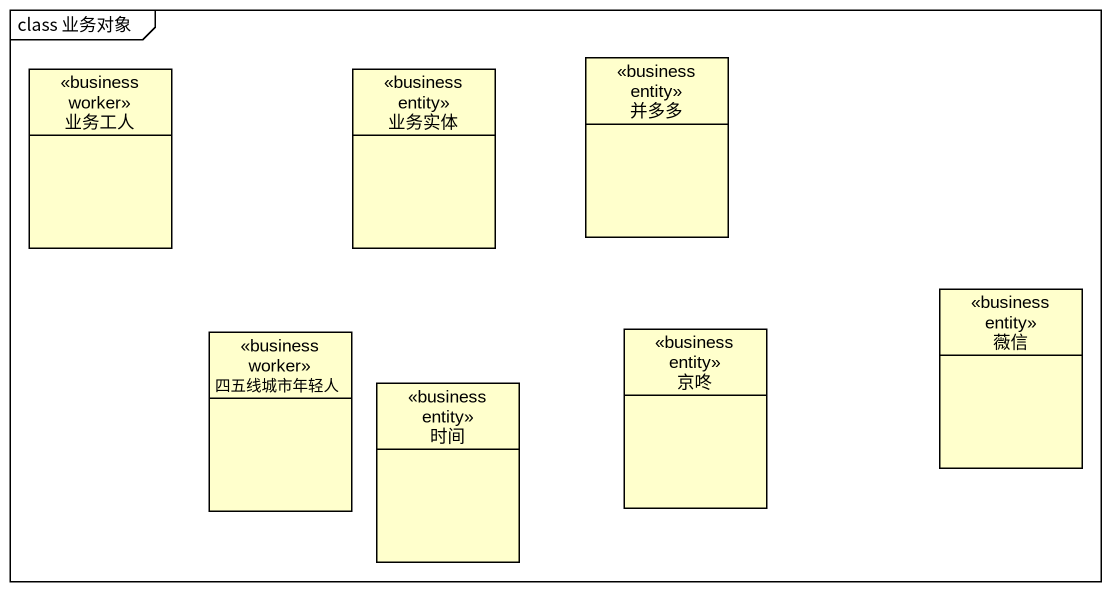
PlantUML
@startuml
mainframe class 业务对象
hide circle
hide empty members
class 并多多 <<business entity>>
class 业务工人 <<business worker>>
class 业务实体 <<business entity>>
class 四五线城市年轻人 <<business worker>>
class 京咚 <<business entity>>
class 薇信 <<business entity>>
class 时间 <<business entity>>
@enduml
